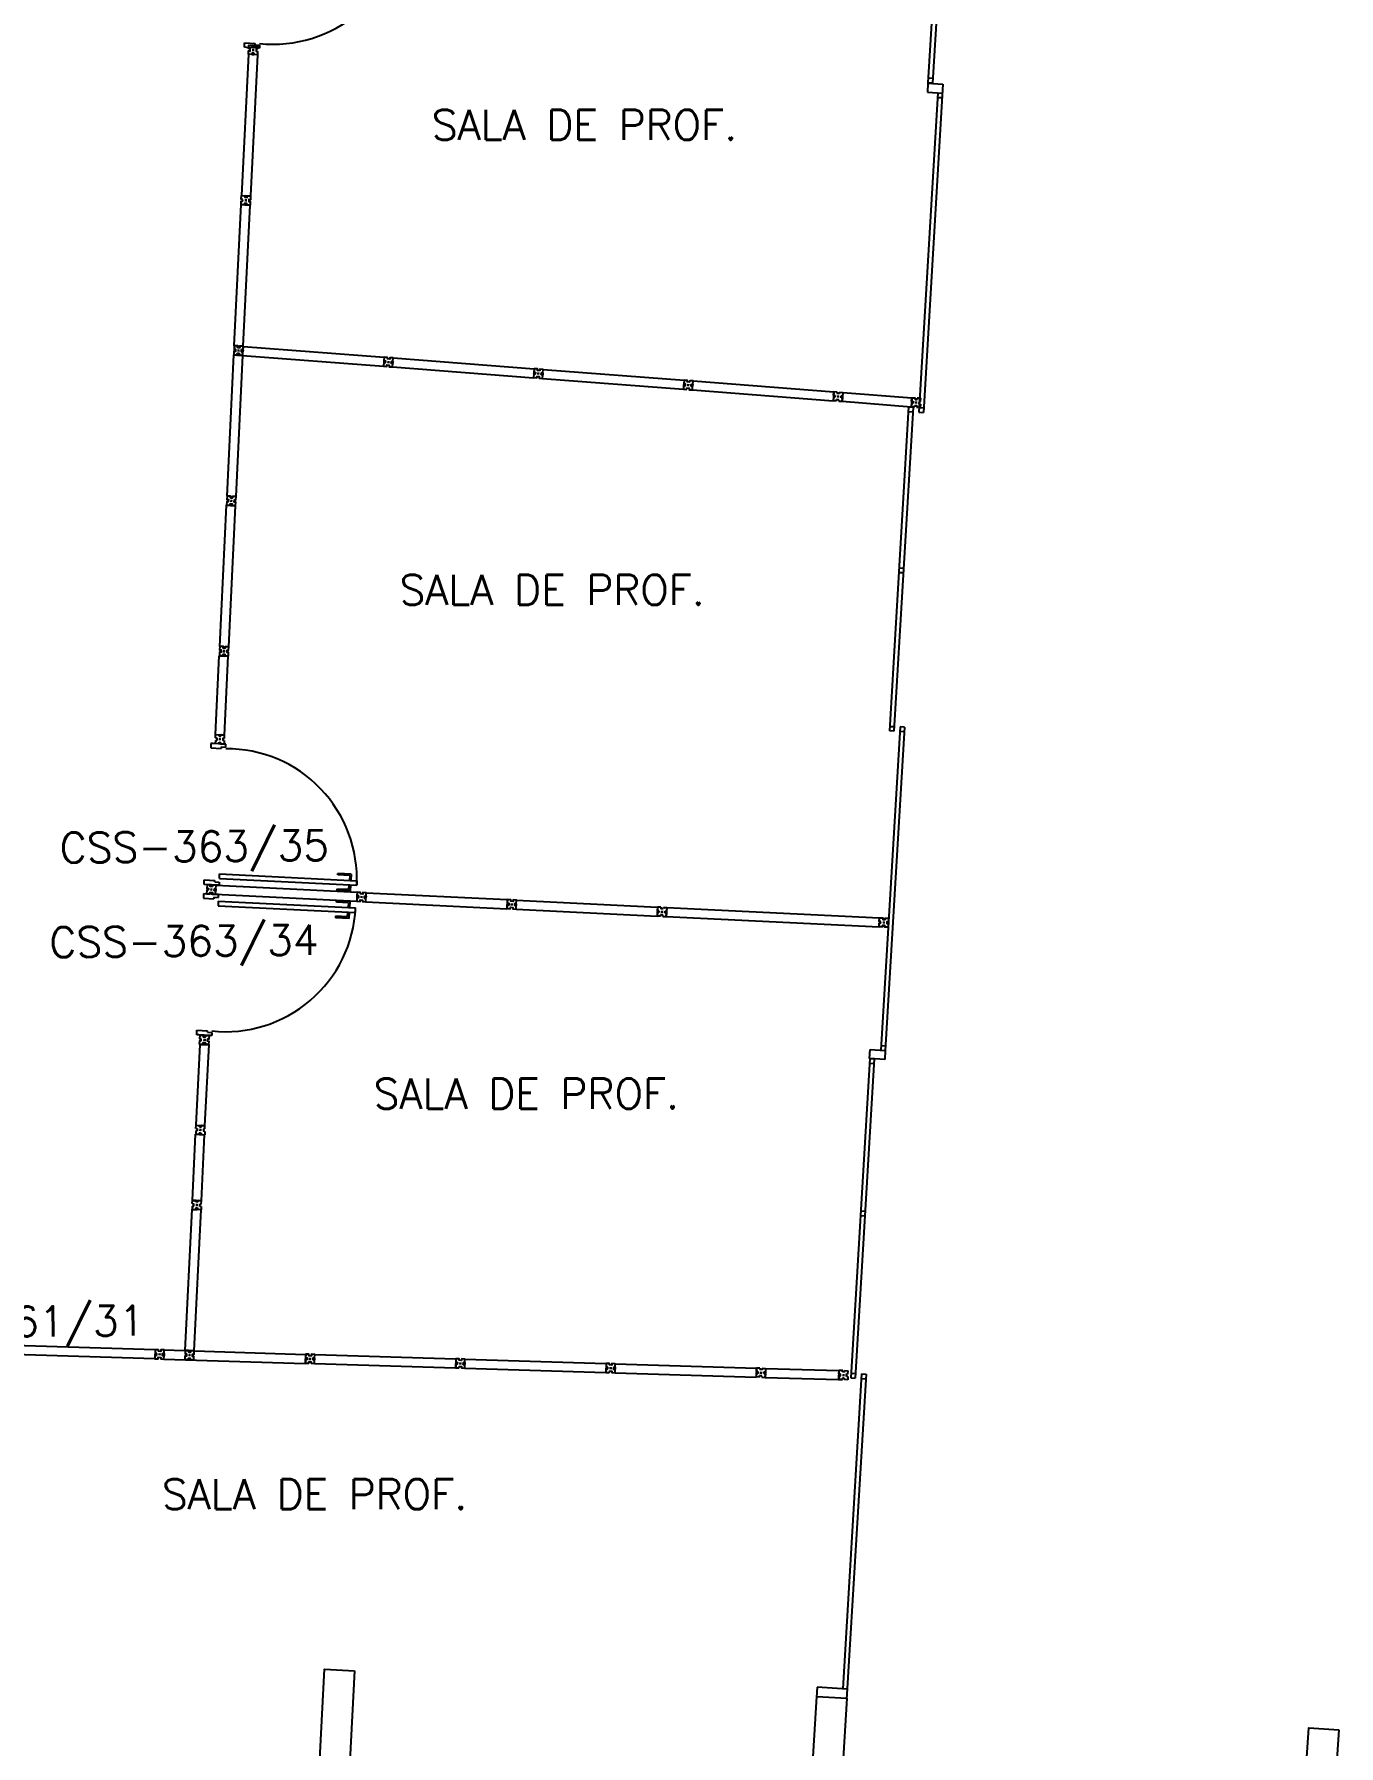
# Model space of a CAD drawing. Extents: x -152 to 150, y 325 to 437.
# Drawn here: x 18.11 to 26.79, y 384.86 to 396.24 of the extents above; entities that cross this region are included whole.
import ezdxf
from ezdxf.enums import TextEntityAlignment as Align

# ---------------------------------------------------------------- set-up
doc = ezdxf.new("R2010")
doc.units = 0
doc.header["$LTSCALE"] = 0.01
doc.header["$MEASUREMENT"] = 0
doc.layers.get('0').update_dxf_attribs({"linetype": 'CONTINUOUS'})
for name, color, linetype in [('DIV', 2, 'CONTINUOUS'), ('ESQ', 1, 'CONTINUOUS'), ('ESTR', 3, 'CONTINUOUS'), ('TEXTO', 2, 'CONTINUOUS'), ('TEXTO-ENDEREÇO', 2, 'CONTINUOUS')]:
    doc.layers.add(name, color=color, linetype=linetype)
doc.styles.add('UNB-100', font='simplex.shx', dxfattribs={"height": 3})
doc.styles.add('UNB-100-1', font='simplex.shx', dxfattribs={"height": 0.2})

# ---------------------------------------------------------------- blocks, each defined once
blk = doc.blocks.new('PILAR-SSC')
blk.add_lwpolyline([(0.203, -42.962), (0.203, -44.462), (0.003, -44.462), (0.003, -42.962)], close=True)
blk = doc.blocks.new('DIVMT-SSC')
for p, q in [((0, 0.005), (0, -0.005)), ((0, -0.005), (0, 0.005)), ((-0.03, -0.03), (-0.03, -0.97)), ((0.006, -0.03), (-0.006, -0.03)), ((-0.005, 0), (0.005, 0)), ((0.005, 0), (-0.005, 0)), ((0.006, -0.02), (0.006, -0.03)), ((0.03, -0.03), (0.03, -0.97)), ((0.03, -0.97), (-0.03, -0.97)), ((-0.006, -0.98), (-0.006, -0.97)), ((-0.006, -0.98), (0.006, -0.98)), ((0.006, -1.001), (-0.006, -1.001)), ((0.005, -0.97), (-0.005, -0.97)), ((0, -0.994), (0, -1.007)), ((0, -1.02), (0, -1.021)), ((0.006, -0.98), (0.006, -0.97))]:
    blk.add_line(p, q)
blk.add_lwpolyline([(0.006, -0.02), (-0.006, -0.02), (0.006, -0.02), (0.006, -0.03), (0.03, -0.03), (0.03, -0.008), (0.02, -0.008), (0.02, 0.008), (0.03, 0.008), (0.03, 0.03), (0.006, 0.03), (0.006, 0.02), (-0.006, 0.02), (-0.006, 0.03), (-0.03, 0.03), (-0.03, 0.008), (-0.02, 0.008), (-0.02, -0.008), (-0.03, -0.008), (-0.03, -0.03), (-0.006, -0.03), (-0.006, -0.02), (-0.006, -0.03)])
blk = doc.blocks.new('PDV2E-SSC')
at = {"layer": 'DIV'}
for p, q in [((0.034, 0.925), (0.034, 0.835)), ((0.034, 0.925), (0.074, 0.925)), ((0.044, 0.915), (0.044, 0.835)), ((0.044, 0.915), (0.074, 0.915)), ((0.076, 0.05), (0.076, 0.965)), ((0.106, 0.965), (0.076, 0.965)), ((0.106, 0.05), (0.106, 0.965)), ((0.148, 0.925), (0.108, 0.925)), ((0.138, 0.915), (0.108, 0.915)), ((0.138, 0.915), (0.138, 0.835)), ((0.148, 0.925), (0.148, 0.835)), ((0.044, 0.835), (0.034, 0.835)), ((0.138, 0.835), (0.148, 0.835)), ((0.031, 0.05), (0.031, -0.05)), ((0.051, 0.05), (0.031, 0.05)), ((0.051, 0.02), (0.051, 0.05)), ((0.051, 0.02), (0.061, 0.02)), ((0.061, -0.05), (0.061, 0.02)), ((0.076, 0.05), (0.106, 0.05)), ((0.95, 0.02), (0.94, 0.02)), ((0.94, -0.05), (0.94, 0.02)), ((0.95, 0.02), (0.95, 0.05)), ((0.95, 0.05), (0.97, 0.05)), ((0.97, 0.05), (0.97, 0.035)), ((0.97, 0.035), (0.97, -0.035)), ((0.031, -0.05), (0.061, -0.05)), ((0.97, -0.05), (0.94, -0.05)), ((0.97, -0.035), (0.97, -0.05))]:
    blk.add_line(p, q, dxfattribs=at)
at = {"layer": 'DIV', "color": 1}
blk.add_arc((0.076, 0.1), 0.865, 356.6786, 90, dxfattribs=at)
blk = doc.blocks.new('A$C73356FFD')
at = {"layer": 'DIV'}
for p, q in [((0.025, 0.03), (0.035, 0.03)), ((0.035, 0.03), (0.025, 0.03)), ((0.03, 0.025), (0.03, 0.035)), ((0.03, 0.035), (0.03, 0.025))]:
    blk.add_line(p, q, dxfattribs=at)
blk.add_lwpolyline([(0.009, 0.036), (0, 0.036), (0, 0.06), (0.022, 0.06), (0.022, 0.05), (0.038, 0.05), (0.038, 0.06), (0.06, 0.06), (0.06, 0.036), (0.05, 0.036), (0.05, 0.024), (0.06, 0.024), (0.06, 0), (0.038, 0), (0.038, 0.01), (0.022, 0.01), (0.022, 0), (0, 0), (0, 0.024), (0.009, 0.024)], close=True, dxfattribs=at)
blk = doc.blocks.new('A$C265F004B')
at = {"linetype": 'Continuous'}
blk.add_blockref('A$C73356FFD', (0, 0), dxfattribs=at)
blk = doc.blocks.new('PDV2D-SSC')
for p, q in [((-0.148, 0.925), (-0.108, 0.925)), ((-0.148, 0.925), (-0.148, 0.835)), ((-0.138, 0.915), (-0.108, 0.915)), ((-0.138, 0.915), (-0.138, 0.835)), ((-0.106, 0.965), (-0.076, 0.965)), ((-0.106, 0.05), (-0.106, 0.965)), ((-0.076, 0.05), (-0.076, 0.965)), ((-0.034, 0.925), (-0.074, 0.925)), ((-0.044, 0.915), (-0.074, 0.915)), ((-0.044, 0.915), (-0.044, 0.835)), ((-0.034, 0.925), (-0.034, 0.835)), ((-0.138, 0.835), (-0.148, 0.835)), ((-0.044, 0.835), (-0.034, 0.835)), ((-0.95, 0.05), (-0.97, 0.05)), ((-0.97, 0.05), (-0.97, 0.035)), ((-0.97, 0.035), (-0.97, -0.035)), ((-0.95, 0.02), (-0.95, 0.05)), ((-0.95, 0.02), (-0.94, 0.02)), ((-0.94, -0.05), (-0.94, 0.02)), ((-0.076, 0.05), (-0.106, 0.05)), ((-0.051, 0.02), (-0.061, 0.02)), ((-0.061, -0.05), (-0.061, 0.02)), ((-0.051, 0.05), (-0.031, 0.05)), ((-0.051, 0.02), (-0.051, 0.05)), ((-0.031, 0.05), (-0.031, -0.05)), ((-0.97, -0.035), (-0.97, -0.05)), ((-0.97, -0.05), (-0.94, -0.05)), ((-0.031, -0.05), (-0.061, -0.05))]:
    blk.add_line(p, q)
at = {"color": 1}
blk.add_arc((-0.076, 0.1), 0.865, 90, 183.3214, dxfattribs=at)
blk = doc.blocks.new('MDIVMT-SSC')
for p, q in [((-0.03, 0.03), (-0.03, 0.006)), ((-0.008, 0.03), (-0.03, 0.03)), ((-0.0185, 0.006), (-0.03, 0.006)), ((-0.0185, -0.006), (-0.0185, 0.006)), ((-0.008, 0.03), (-0.008, 0.02)), ((-0.008, 0.02), (0.008, 0.02)), ((-0.0051, 0), (0.0051, 0)), ((-0.0051, 0), (0.0051, 0)), ((0, -0.0051), (0, 0.0051)), ((0, -0.0051), (0, 0.0051)), ((0.008, 0.03), (0.008, 0.02)), ((0.008, 0.03), (0.03, 0.03)), ((0.0205, 0.006), (0.03, 0.006)), ((0.0205, -0.006), (0.0205, 0.006)), ((0.0205, 0.006), (0.03, 0.006)), ((0.0205, -0.006), (0.0205, 0.006)), ((0.03, 0.03), (0.03, -0.03)), ((0.03, 0.03), (0.47, 0.03)), ((0.03, 0.006), (0.03, 0.03)), ((0.03, 0.009), (0.03, 0.027)), ((0.03, 0.005), (0.03, -0.005)), ((0.47, 0.03), (0.47, -0.03)), ((0.4795, 0.006), (0.47, 0.006)), ((0.47, 0.005), (0.47, -0.005)), ((0.4795, -0.006), (0.4795, 0.006)), ((0.4949, 0), (0.5051, 0)), ((0.5051, 0), (0.4949, 0)), ((0.5, -0.0051), (0.5, 0.0051)), ((-0.0185, -0.006), (-0.03, -0.006)), ((-0.03, -0.03), (-0.03, -0.006)), ((-0.008, -0.03), (-0.03, -0.03)), ((-0.008, -0.03), (-0.008, -0.02)), ((-0.008, -0.02), (0.008, -0.02)), ((0.008, -0.03), (0.008, -0.02)), ((0.008, -0.03), (0.03, -0.03)), ((0.0205, -0.006), (0.03, -0.006)), ((0.0205, -0.006), (0.03, -0.006)), ((0.03, -0.006), (0.03, -0.03)), ((0.03, -0.03), (0.03, -0.009)), ((0.03, -0.009), (0.03, -0.027)), ((0.03, -0.03), (0.47, -0.03)), ((0.4795, -0.006), (0.47, -0.006))]:
    blk.add_line(p, q)
blk = doc.blocks.new('ESQCD-SSC')
for p, q in [((0.1, -2.113), (0.1, -4.253)), ((0.13, -2.113), (0.13, -4.253)), ((0.13, -4.223), (0.1, -4.223)), ((0.13, -4.253), (0.1, -4.253)), ((0.1, -4.256), (0.1, -4.316)), ((0.1, -4.256), (0.2, -4.256)), ((0.1, -4.316), (0.2, -4.316)), ((0.17, -4.316), (0.17, -6.443)), ((0.2, -4.256), (0.2, -6.443)), ((0.17, -4.346), (0.2, -4.346)), ((0.1, -6.413), (0.1, -8.571)), ((0.1, -6.413), (0.13, -6.413)), ((0.1, -6.443), (0.13, -6.443)), ((0.13, -6.413), (0.13, -8.571)), ((0.17, -6.413), (0.2, -6.413)), ((0.17, -6.443), (0.2, -6.443)), ((0.1, -7.485), (0.13, -7.485)), ((0.1, -7.515), (0.13, -7.515)), ((0.1, -8.541), (0.13, -8.541)), ((0.13, -8.571), (0.1, -8.571)), ((0.2, -8.541), (0.17, -8.541)), ((0.17, -8.541), (0.17, -10.694)), ((0.2, -8.571), (0.17, -8.571)), ((0.2, -8.541), (0.2, -10.694)), ((0.098, -10.694), (0.2, -10.694)), ((0.098, -10.755), (0.098, -10.694)), ((0.17, -10.664), (0.2, -10.664)), ((0.17, -10.694), (0.2, -10.694)), ((0.2, -10.694), (0.2, -10.755)), ((0.2, -10.755), (0.098, -10.755)), ((0.1, -10.755), (0.13, -10.755)), ((0.1, -10.755), (0.1, -12.882)), ((0.1, -10.785), (0.13, -10.785)), ((0.13, -10.755), (0.13, -12.882)), ((0.1, -11.77), (0.13, -11.77)), ((0.1, -11.8), (0.13, -11.8)), ((0.1, -12.852), (0.13, -12.852)), ((0.17, -12.852), (0.2, -12.852)), ((0.17, -12.852), (0.2, -12.852)), ((0.17, -12.852), (0.17, -14.95)), ((0.2, -12.852), (0.2, -12.887)), ((0.1, -12.882), (0.13, -12.882)), ((0.17, -12.882), (0.2, -12.882)), ((0.2, -12.887), (0.2, -15.019)), ((0, -14.95), (0, -15.019)), ((0.2, -14.95), (0, -14.95))]:
    blk.add_line(p, q)
blk = doc.blocks.new('MTT-SSC')
for p, q in [((-0.006, 0.03), (-0.03, 0.03)), ((-0.03, 0.008), (-0.03, 0.03)), ((-0.03, 0.008), (-0.02, 0.008)), ((-0.02, -0.008), (-0.02, 0.008)), ((-0.006, 0.0205), (-0.006, 0.03)), ((0.006, 0.0205), (-0.006, 0.0205)), ((0.0051, 0), (-0.0051, 0)), ((-0.0051, 0), (0.0051, 0)), ((0, -0.0051), (0, 0.0051)), ((0, 0.0051), (0, -0.0051)), ((0.006, 0.0205), (0.006, 0.03)), ((0.006, 0.03), (0.03, 0.03)), ((0.02, -0.008), (0.02, 0.008)), ((0.03, 0.008), (0.02, 0.008)), ((0.03, 0.008), (0.03, 0.03)), ((-0.03, -0.008), (-0.02, -0.008)), ((-0.03, -0.008), (-0.03, -0.03)), ((-0.03, -0.03), (-0.006, -0.03)), ((-0.03, -0.03), (-0.009, -0.03)), ((-0.009, -0.03), (-0.027, -0.03)), ((-0.006, -0.0205), (-0.006, -0.03)), ((-0.006, -0.0205), (-0.006, -0.03)), ((0.006, -0.0205), (-0.006, -0.0205)), ((-0.006, -0.0205), (0.006, -0.0205)), ((0.006, -0.0205), (0.006, -0.03)), ((0.006, -0.0205), (0.006, -0.03)), ((0.03, -0.03), (0.006, -0.03)), ((0.03, -0.008), (0.02, -0.008)), ((0.03, -0.008), (0.03, -0.03))]:
    blk.add_line(p, q)

msp = doc.modelspace()

# ---------------------------------------------------------------- linework, layer by layer
at = {"layer": 'DIV'}
for p, q in [((19.537, 396.17), (19.597, 396.167)), ((19.56, 396.138), (19.572, 396.138)), ((19.561, 396.159), (19.561, 396.169)), ((19.573, 396.159), (19.561, 396.159)), ((19.562, 396.169), (19.572, 396.168)), ((19.565, 396.119), (19.565, 396.118)), ((19.566, 396.145), (19.566, 396.131)), ((19.573, 396.159), (19.573, 396.168)), ((19.463, 394.139), (19.476, 394.139)), ((19.469, 394.132), (19.47, 394.146)), ((19.47, 394.158), (19.47, 394.159)), ((19.438, 394.11), (19.498, 394.107)), ((19.474, 394.118), (19.462, 394.118)), ((19.462, 394.118), (19.462, 394.109)), ((19.463, 394.109), (19.473, 394.108)), ((19.474, 394.118), (19.474, 394.108)), ((23.427, 393.829), (23.425, 393.805)), ((23.447, 393.804), (23.425, 393.805)), ((23.437, 393.828), (23.427, 393.829)), ((23.428, 393.841), (23.43, 393.865)), ((23.438, 393.84), (23.428, 393.841)), ((23.452, 393.863), (23.43, 393.865)), ((23.438, 393.84), (23.437, 393.828)), ((23.447, 393.804), (23.448, 393.814)), ((23.464, 393.812), (23.448, 393.814)), ((23.452, 393.863), (23.451, 393.853)), ((23.467, 393.852), (23.451, 393.853)), ((23.463, 393.832), (23.453, 393.833)), ((23.453, 393.833), (23.463, 393.832)), ((23.458, 393.838), (23.457, 393.828)), ((23.457, 393.828), (23.458, 393.838)), ((23.463, 393.802), (23.464, 393.812)), ((23.463, 393.802), (23.485, 393.801)), ((23.468, 393.862), (23.467, 393.852)), ((23.468, 393.862), (23.49, 393.86)), ((23.479, 393.837), (23.478, 393.825)), ((23.478, 393.825), (23.479, 393.837)), ((23.478, 393.825), (23.487, 393.825)), ((23.478, 393.825), (23.487, 393.825)), ((23.479, 393.837), (23.488, 393.837)), ((23.479, 393.837), (23.488, 393.837)), ((23.49, 393.86), (23.485, 393.801)), ((23.485, 393.801), (23.487, 393.825)), ((23.485, 393.801), (23.487, 393.822)), ((23.485, 393.801), (23.944, 393.765)), ((23.487, 393.822), (23.486, 393.804)), ((23.488, 393.836), (23.487, 393.826)), ((23.49, 393.86), (23.488, 393.837)), ((23.49, 393.86), (23.949, 393.825)), ((23.949, 393.825), (23.944, 393.765)), ((23.947, 393.8), (23.946, 393.79)), ((23.955, 393.789), (23.946, 393.789)), ((23.956, 393.801), (23.947, 393.801)), ((23.955, 393.789), (23.956, 393.801)), ((23.97, 393.794), (23.984, 393.793)), ((23.977, 393.799), (23.977, 393.787)), ((23.996, 393.792), (23.997, 393.791)), ((19.316, 391.584), (19.341, 392.109)), ((19.341, 392.109), (19.401, 392.106)), ((19.366, 392.117), (19.365, 392.108)), ((19.366, 392.139), (19.379, 392.138)), ((19.378, 392.117), (19.366, 392.117)), ((19.366, 392.108), (19.376, 392.107)), ((19.372, 392.131), (19.373, 392.145)), ((19.374, 392.157), (19.374, 392.158)), ((19.376, 391.581), (19.401, 392.106)), ((19.378, 392.117), (19.377, 392.107)), ((19.315, 391.546), (19.313, 391.524)), ((19.337, 391.523), (19.313, 391.524)), ((19.315, 391.562), (19.316, 391.584)), ((19.315, 391.562), (19.325, 391.562)), ((19.315, 391.546), (19.325, 391.546)), ((19.316, 391.584), (19.34, 391.583)), ((19.316, 391.584), (19.376, 391.581)), ((19.325, 391.562), (19.325, 391.546)), ((19.338, 391.533), (19.337, 391.523)), ((19.338, 391.533), (19.35, 391.532)), ((19.34, 391.574), (19.34, 391.583)), ((19.34, 391.574), (19.34, 391.583)), ((19.34, 391.574), (19.352, 391.573)), ((19.352, 391.573), (19.34, 391.574)), ((19.34, 391.553), (19.35, 391.553)), ((19.35, 391.553), (19.34, 391.553)), ((19.341, 391.583), (19.351, 391.583)), ((19.345, 391.558), (19.345, 391.548)), ((19.345, 391.548), (19.345, 391.558)), ((19.35, 391.532), (19.349, 391.523)), ((19.349, 391.523), (19.373, 391.522)), ((19.352, 391.573), (19.352, 391.583)), ((19.376, 391.581), (19.352, 391.583)), ((19.352, 391.573), (19.352, 391.583)), ((19.355, 391.582), (19.373, 391.582)), ((19.376, 391.581), (19.355, 391.582)), ((19.365, 391.56), (19.364, 391.544)), ((19.374, 391.544), (19.364, 391.544)), ((19.375, 391.559), (19.365, 391.56)), ((19.374, 391.544), (19.373, 391.522)), ((19.375, 391.559), (19.376, 391.581)), ((22.256, 390.401), (22.255, 390.377)), ((22.277, 390.376), (22.255, 390.377)), ((22.256, 390.413), (22.258, 390.437)), ((22.266, 390.412), (22.256, 390.413)), ((22.265, 390.4), (22.256, 390.401)), ((22.28, 390.436), (22.258, 390.437)), ((22.266, 390.412), (22.265, 390.4)), ((22.293, 390.385), (22.277, 390.386)), ((22.277, 390.376), (22.277, 390.386)), ((22.28, 390.436), (22.279, 390.426)), ((22.295, 390.425), (22.279, 390.426)), ((22.291, 390.405), (22.281, 390.406)), ((22.281, 390.406), (22.291, 390.405)), ((22.286, 390.41), (22.286, 390.4)), ((22.286, 390.4), (22.286, 390.41)), ((22.293, 390.375), (22.293, 390.385)), ((22.293, 390.375), (22.315, 390.374)), ((22.296, 390.435), (22.295, 390.425)), ((22.296, 390.435), (22.318, 390.434)), ((22.307, 390.41), (22.306, 390.398)), ((22.306, 390.398), (22.307, 390.41)), ((22.306, 390.398), (22.316, 390.398)), ((22.306, 390.398), (22.316, 390.398)), ((22.307, 390.41), (22.316, 390.41)), ((22.307, 390.41), (22.316, 390.41)), ((22.318, 390.434), (22.315, 390.374)), ((22.315, 390.374), (22.316, 390.398)), ((22.316, 390.395), (22.315, 390.377)), ((22.315, 390.374), (22.316, 390.395)), ((22.315, 390.374), (23.731, 390.306)), ((22.318, 390.434), (22.316, 390.41)), ((22.316, 390.409), (22.316, 390.399)), ((22.318, 390.434), (23.734, 390.366)), ((19.245, 389.573), (19.245, 389.574)), ((19.187, 388.986), (19.213, 389.524)), ((19.213, 389.524), (19.273, 389.522)), ((19.237, 389.533), (19.237, 389.523)), ((19.249, 389.532), (19.237, 389.533)), ((19.238, 389.554), (19.251, 389.553)), ((19.238, 389.523), (19.248, 389.523)), ((19.244, 389.547), (19.245, 389.56)), ((19.246, 388.983), (19.273, 389.522)), ((19.249, 389.532), (19.249, 389.523)), ((19.185, 388.948), (19.184, 388.926)), ((19.208, 388.925), (19.184, 388.926)), ((19.185, 388.964), (19.187, 388.986)), ((19.185, 388.964), (19.195, 388.964)), ((19.185, 388.948), (19.195, 388.948)), ((19.187, 388.986), (19.211, 388.985)), ((19.187, 388.986), (19.246, 388.983)), ((19.195, 388.964), (19.195, 388.948)), ((19.208, 388.935), (19.22, 388.934)), ((19.208, 388.935), (19.208, 388.925)), ((19.21, 388.976), (19.211, 388.985)), ((19.21, 388.976), (19.211, 388.985)), ((19.21, 388.976), (19.222, 388.975)), ((19.222, 388.975), (19.21, 388.976)), ((19.21, 388.955), (19.22, 388.955)), ((19.22, 388.955), (19.21, 388.955)), ((19.212, 388.985), (19.222, 388.984)), ((19.215, 388.96), (19.215, 388.95)), ((19.215, 388.95), (19.215, 388.96)), ((19.22, 388.934), (19.22, 388.925)), ((19.22, 388.925), (19.244, 388.923)), ((19.222, 388.975), (19.223, 388.984)), ((19.222, 388.975), (19.223, 388.984)), ((19.246, 388.983), (19.223, 388.984)), ((19.226, 388.984), (19.243, 388.983)), ((19.246, 388.983), (19.226, 388.984)), ((19.245, 388.961), (19.235, 388.962)), ((19.235, 388.962), (19.235, 388.946)), ((19.245, 388.945), (19.235, 388.946)), ((19.245, 388.945), (19.244, 388.923)), ((19.245, 388.961), (19.246, 388.983)), ((22.915, 387.335), (22.914, 387.312)), ((22.936, 387.311), (22.914, 387.312)), ((22.915, 387.347), (22.916, 387.371)), ((22.925, 387.347), (22.915, 387.347)), ((22.924, 387.335), (22.915, 387.335)), ((22.938, 387.371), (22.916, 387.371)), ((22.925, 387.347), (22.924, 387.335)), ((22.952, 387.32), (22.936, 387.321)), ((22.936, 387.311), (22.936, 387.321)), ((22.938, 387.371), (22.938, 387.361)), ((22.954, 387.36), (22.938, 387.361)), ((22.95, 387.34), (22.94, 387.341)), ((22.94, 387.341), (22.95, 387.34)), ((22.945, 387.345), (22.945, 387.335)), ((22.945, 387.335), (22.945, 387.345)), ((22.952, 387.31), (22.952, 387.32)), ((22.952, 387.31), (22.974, 387.309)), ((22.954, 387.37), (22.954, 387.36)), ((22.954, 387.37), (22.976, 387.369)), ((22.966, 387.346), (22.965, 387.334)), ((22.965, 387.334), (22.966, 387.346)), ((22.965, 387.334), (22.975, 387.333)), ((22.965, 387.334), (22.975, 387.333)), ((22.966, 387.346), (22.975, 387.345)), ((22.966, 387.346), (22.975, 387.345)), ((22.976, 387.369), (22.974, 387.309)), ((22.974, 387.309), (22.975, 387.333)), ((22.975, 387.33), (22.974, 387.312)), ((22.974, 387.309), (22.975, 387.33)), ((22.974, 387.309), (23.462, 387.295)), ((22.976, 387.369), (22.975, 387.345)), ((22.975, 387.344), (22.975, 387.334)), ((22.976, 387.369), (23.464, 387.355)), ((23.464, 387.355), (23.462, 387.295)), ((23.473, 387.33), (23.463, 387.331)), ((23.463, 387.33), (23.463, 387.32)), ((23.472, 387.318), (23.463, 387.319)), ((23.472, 387.318), (23.473, 387.33)), ((23.487, 387.324), (23.5, 387.323)), ((23.494, 387.33), (23.493, 387.317)), ((23.513, 387.323), (23.514, 387.323))]:
    msp.add_line(p, q, dxfattribs=at)

# ---------------------------------------------------------------- block references
at = {"rotation": 357.2358000000016}
for p in [(19.486, 395.109), (23.731, 390.306)]:
    msp.add_blockref('A$C265F004B', p, dxfattribs=at)
at = {"layer": 'DIV'}
for name, p, rotation in [('PDV2E-SSC', (19.605, 397.122), 267.2176895797071), ('DIVMT-SSC', (19.469, 394.139), 177.2357999999984), ('DIVMT-SSC', (19.421, 393.139), 177.2357999999984), ('DIVMT-SSC', (19.469, 394.138), 85.61800000000008), ('DIVMT-SSC', (20.466, 394.062), 85.61800000000008), ('DIVMT-SSC', (21.464, 393.986), 85.61800000000008), ('DIVMT-SSC', (22.461, 393.909), 85.61800000000008), ('MTT-SSC', (23.977, 393.793), 176.402177821965), ('DIVMT-SSC', (19.373, 392.139), 177.2357999999984), ('PDV2D-SSC', (19.288, 390.554), 267.1855739687427), ('PDV2E-SSC', (19.288, 390.554), 267.2176895797071), ('DIVMT-SSC', (19.288, 390.554), 87.13574012791332), ('DIVMT-SSC', (20.287, 390.504), 87.18821173017768), ('DIVMT-SSC', (21.287, 390.455), 87.1803164799654), ('A$C265F004B', (19.21, 389.525), 357.2358000000081), ('MDIVMT-SSC', (19.191, 388.455), 87.23579999999995), ('DIVMT-SSC', (19.143, 387.457), 177.2357999999984), ('DIVMT-SSC', (17.944, 387.495), 88.15412361831976), ('DIVMT-SSC', (18.944, 387.462), 88.19141171477375), ('DIVMT-SSC', (19.945, 387.433), 88.21370677871906), ('DIVMT-SSC', (20.945, 387.402), 88.14074836133543), ('DIVMT-SSC', (21.945, 387.371), 88.1566627417745), ('MTT-SSC', (23.494, 387.324), 358.1330235970167)]:
    msp.add_blockref(name, p, dxfattribs=dict(at, rotation=rotation))
at = {"layer": 'DIV', "xscale": -1, "rotation": 357.2358000000963}
msp.add_blockref('DIVMT-SSC', (19.566, 396.138), dxfattribs=at)
at = {"layer": 'ESQ', "rotation": 356.5853999999999}
msp.add_blockref('ESQCD-SSC', (24.21, 400.171), dxfattribs=at)
at = {"layer": 'ESTR'}
for p, rotation in [((22.231, 428.274), 357.0731707317075), ((25.872, 428.073), 356.5853658536586), ((29.511, 427.841), 356.0975609756096)]:
    msp.add_blockref('PILAR-SSC', p, dxfattribs=dict(at, rotation=rotation))

# ---------------------------------------------------------------- texts
at = {"layer": 'TEXTO', "style": 'UNB-100'}
for p in [(20.755, 395.54), (20.54, 392.447), (20.368, 389.096), (18.959, 386.432)]:
    msp.add_text('SALA DE PROF.', height=0.2, dxfattribs=at).set_placement(p)
at = {"layer": 'TEXTO-ENDEREÇO', "style": 'UNB-100-1'}
for s, p in [('CSS-363/35', (19.176, 390.74)), ('CSS-363/34', (19.107, 390.111)), ('CSS-361/31', (17.949, 387.579))]:
    msp.add_text(s, height=0.2, rotation=0.547, dxfattribs=at).set_placement(p, align=Align.CENTER)

doc.saveas('drawing.dxf')
